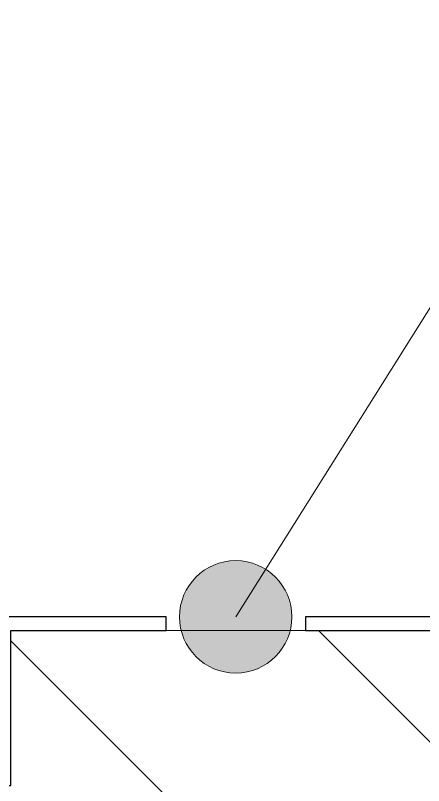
# Model space of a CAD drawing. Header units: millimetres. Extents: x 12986 to 523328, y -9759 to 30092.
# Drawn here: x 61888.9 to 62070.5, y 8531 to 8873.3 of the extents above; entities that cross this region are included whole.
import ezdxf

# ---------------------------------------------------------------- set-up
doc = ezdxf.new("R2010")
doc.units = ezdxf.units.MM
doc.layers.add('A-GENM-1', color=7, linetype='Continuous', lineweight=25)
doc.layers.add('A-GENM-IDEN', color=7, linetype='Continuous', lineweight=9)
doc.layers.add('A-WALL-2', color=7, linetype='Continuous', lineweight=13, true_color=0x000000)
doc.layers.add('A-WALL-PATT-2', color=7, linetype='Continuous', lineweight=5, true_color=0xce0000)

# ---------------------------------------------------------------- blocks, each defined once
blk = doc.blocks.new('Фахверк_СКБ_Уголок - Ф-11_200х2500 h-26914022-АР1_Кладочный план 1 этажа')
at = {"layer": 'A-GENM-1'}
for p, q in [((200, 156), (125, 156)), ((125, 156), (125, 81)), ((200, 150), (200, 156)), ((131, 81), (131, 150)), ((131, 150), (200, 150)), ((125, 81), (131, 81)), ((131, 19), (125, 19)), ((125, 19), (125, -56)), ((131, -50), (131, 19)), ((200, -50), (131, -50)), ((200, -56), (200, -50)), ((125, -56), (200, -56))]:
    blk.add_line(p, q, dxfattribs=at)

msp = doc.modelspace()

# ---------------------------------------------------------------- hatches: boundary and pattern name
at = {"layer": 'A-GENM-IDEN'}
h = msp.add_hatch(color=256, dxfattribs=at)
edge = h.paths.add_edge_path(flags=0)
edge.add_arc((61986.89328, 8605.99999), 25, 0, 360)
at = {"layer": 'A-WALL-PATT-2'}
h = msp.add_hatch(dxfattribs=at)
h.set_pattern_fill('FP_3', color=256, style=0, pattern_type=2)
h.set_pattern_definition([(135, (61996.89, 0), (-70.7107, -70.7107), [])])
h.paths.add_polyline_path([(61886.89328, 7900.00001), (62086.89328, 7900.00001), (62086.89328, 8599.99999), (61886.89328, 8599.99999), (61886.89328, 8530.99999)], flags=0)
h.paths.add_polyline_path([(62086.89328, 11399.99999), (62086.89328, 12300.00001), (61886.89328, 12300.00001), (61886.89328, 11399.99999)], flags=0)
h.paths.add_polyline_path([(62017.89328, 13200.00001), (62086.89328, 13200.00001), (62086.89328, 14700), (61886.89328, 14700), (61886.89328, 13200.00001), (61955.89328, 13200.00001)], flags=0)

# ---------------------------------------------------------------- linework, layer by layer
at = {"layer": 'A-GENM-IDEN'}
msp.add_line((61986.89328, 8605.99999), (62354.13389, 9189.53846), dxfattribs=at)
msp.add_circle((61986.89328, 8605.99999), 25, dxfattribs=at)
at = {"layer": 'A-WALL-2'}
msp.add_line((62017.89328, 8599.99999), (61955.89328, 8599.99999), dxfattribs=at)

# ---------------------------------------------------------------- block references
at = {"layer": 'A-GENM-1', "rotation": 269.9999999999999}
msp.add_blockref('Фахверк_СКБ_Уголок - Ф-11_200х2500 h-26914022-АР1_Кладочный план 1 этажа', (61936.89328, 8730.99999), dxfattribs=at)

doc.saveas('drawing.dxf')
